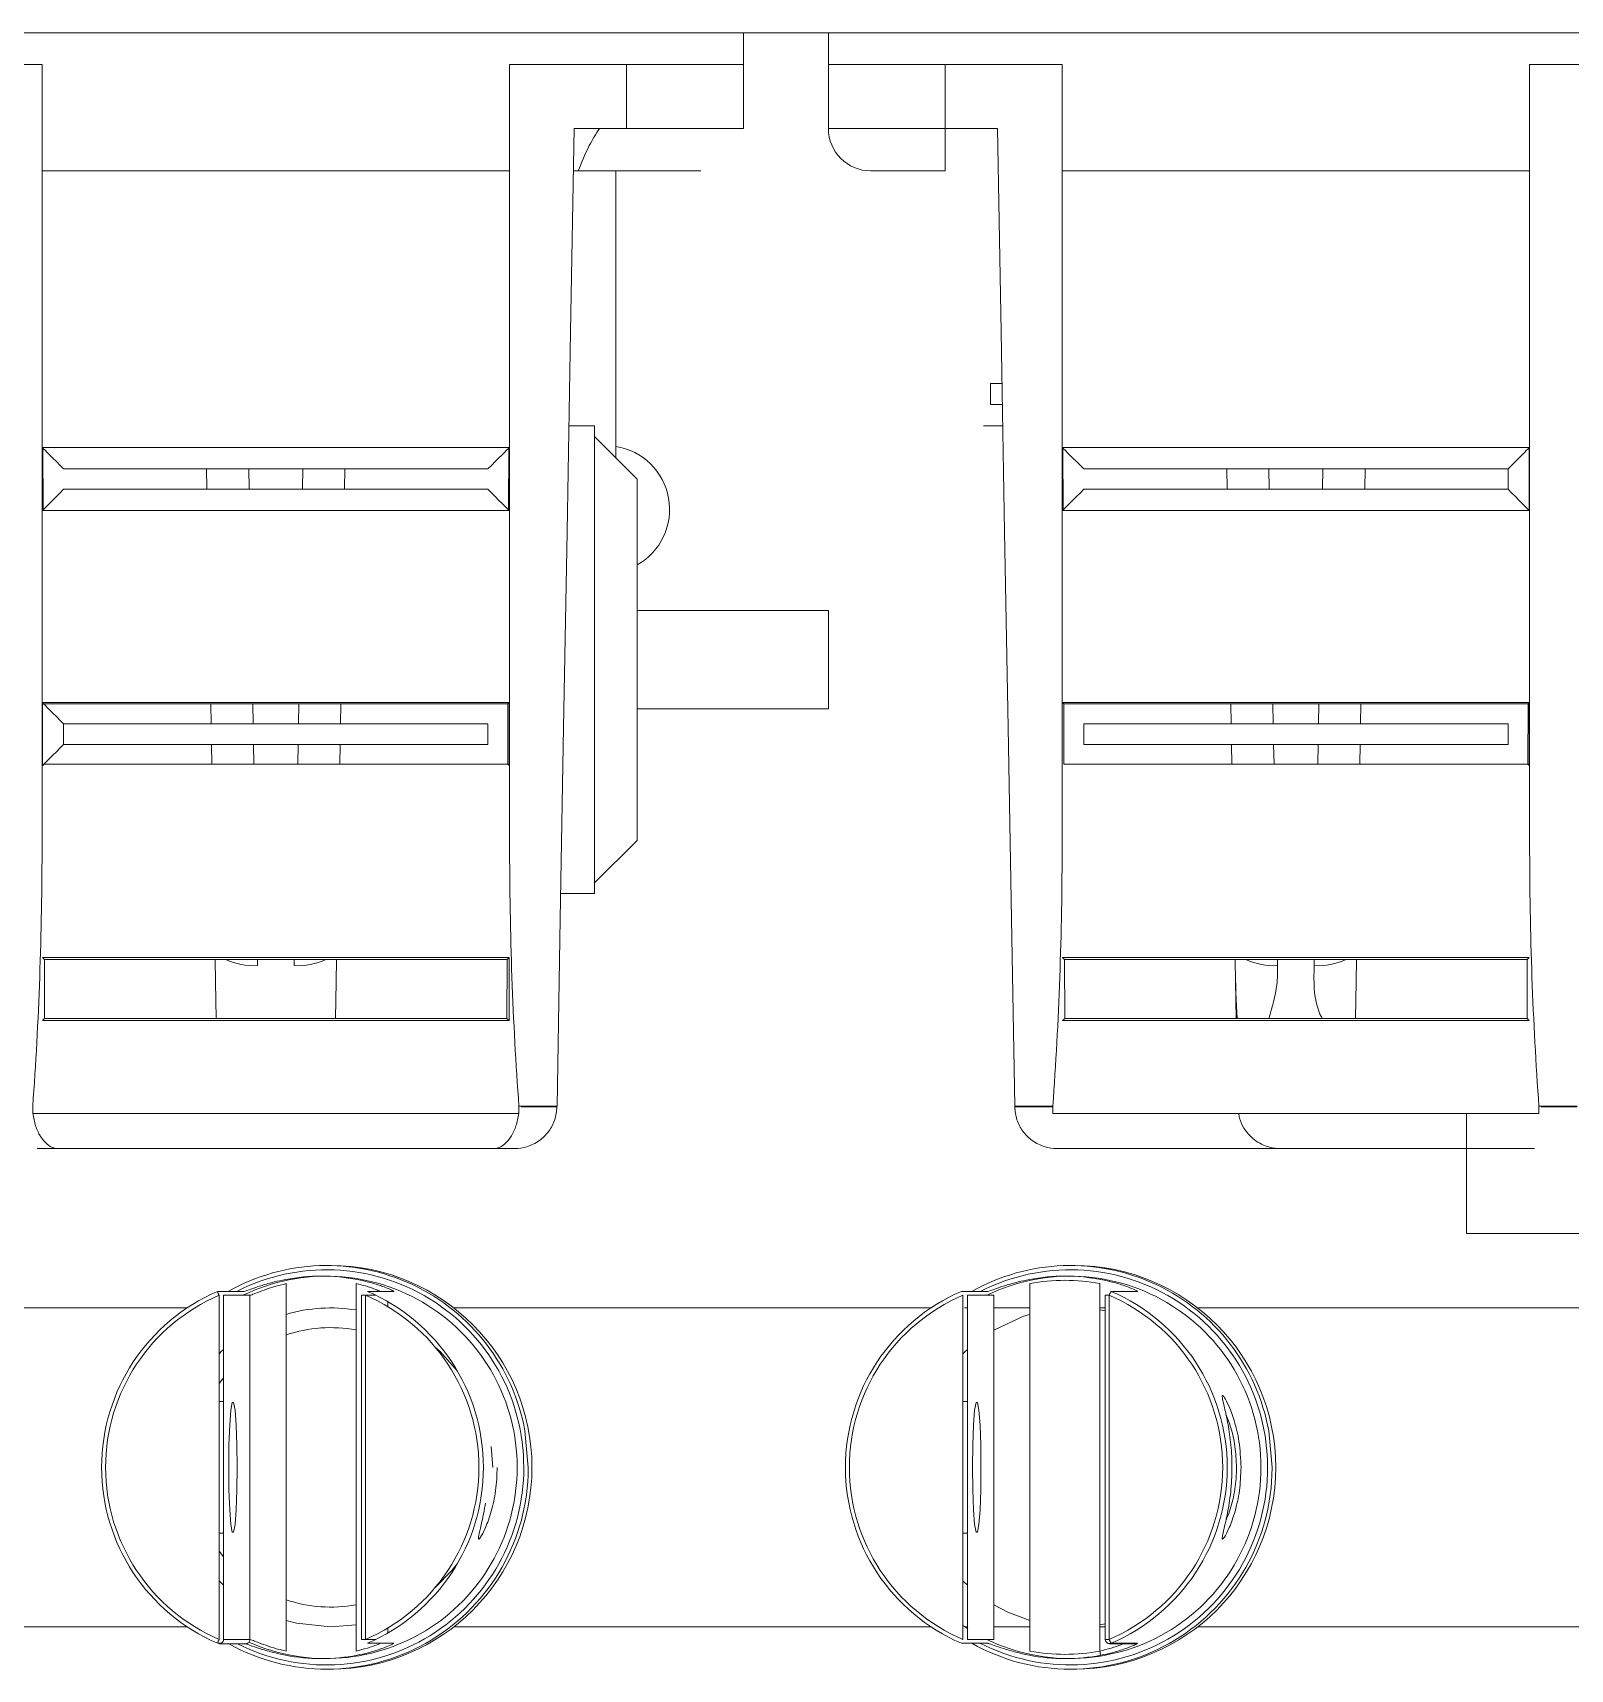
# Model space of a CAD drawing. Header units: millimetres. Extents: x 119 to 316, y 482 to 761.
# Drawn here: x 134.827 to 138.445, y 520.999 to 524.849 of the extents above; entities that cross this region are included whole.
import ezdxf

# ---------------------------------------------------------------- set-up
doc = ezdxf.new("R2010")
doc.units = ezdxf.units.MM

msp = doc.modelspace()

# ---------------------------------------------------------------- linework, layer by layer
at = {"color": 7, "linetype": 'Continuous', "lineweight": 15}
for p, q in [((129.0133, 524.8491), (147.7848, 524.8491)), ((136.4991, 524.7741), (136.4991, 524.8491)), ((136.6991, 524.7741), (136.6991, 524.8491)), ((134.8491, 524.7741), (134.2991, 524.7741)), ((134.8491, 524.7741), (134.8491, 524.5241)), ((136.4991, 524.7741), (135.9491, 524.7741)), ((135.9491, 524.7741), (135.9491, 524.5241)), ((136.2241, 524.7741), (136.2241, 524.6241)), ((136.4991, 524.7741), (136.4991, 524.6241)), ((137.2491, 524.7741), (136.6991, 524.7741)), ((136.6991, 524.7741), (136.6991, 524.6241)), ((136.9741, 524.7741), (136.9741, 524.6241)), ((137.2491, 524.7741), (137.2491, 524.5241)), ((138.8991, 524.7741), (138.3491, 524.7741)), ((138.3491, 524.7741), (138.3491, 524.5241)), ((136.1008, 524.6241), (136.2241, 524.6241)), ((136.2241, 524.6241), (136.4991, 524.6241)), ((136.6991, 524.6241), (136.9741, 524.6241)), ((136.9741, 524.6241), (137.0973, 524.6241)), ((136.9741, 524.6241), (136.9741, 524.5241)), ((134.8491, 522.9428), (134.8491, 524.5241)), ((135.9491, 524.5241), (134.8491, 524.5241)), ((135.9491, 524.5241), (135.9491, 522.9428)), ((136.2241, 524.5241), (136.0991, 524.5241)), ((136.1991, 523.8491), (136.1991, 524.5241)), ((136.3991, 524.5241), (136.2241, 524.5241)), ((136.7991, 524.5241), (136.9741, 524.5241)), ((138.3491, 524.5241), (137.2491, 524.5241)), ((137.2491, 522.9428), (137.2491, 524.5241)), ((138.3491, 524.5241), (138.3491, 522.9428)), ((137.0804, 523.9741), (137.0804, 524.0241)), ((137.0804, 524.0241), (137.1078, 524.0241)), ((137.1087, 523.9741), (137.0804, 523.9741)), ((136.0886, 523.9241), (136.1491, 523.9241)), ((136.1491, 522.8241), (136.1491, 523.9241)), ((137.0642, 523.9241), (137.1095, 523.9241)), ((134.8499, 523.8732), (135.9482, 523.8732)), ((134.8515, 523.7265), (134.851, 523.8721)), ((135.9471, 523.8721), (135.9466, 523.7265)), ((136.2491, 523.7991), (136.1491, 523.8991)), ((137.2499, 523.8732), (138.3482, 523.8732)), ((137.2499, 523.725), (137.2499, 523.8732)), ((137.2515, 523.7265), (137.251, 523.8721)), ((138.3482, 523.8732), (138.3482, 523.725)), ((135.8982, 523.8232), (134.8999, 523.8232)), ((135.2371, 523.775), (135.2363, 523.8232)), ((135.3364, 523.775), (135.3355, 523.8232)), ((135.4626, 523.8232), (135.4618, 523.775)), ((135.561, 523.775), (135.5618, 523.8232)), ((136.2491, 523.7991), (136.2491, 522.9491)), ((138.2982, 523.8232), (137.2999, 523.8232)), ((137.6371, 523.775), (137.6363, 523.8232)), ((137.961, 523.775), (137.9618, 523.8232)), ((138.2982, 523.775), (138.2982, 523.8232)), ((134.8999, 523.775), (135.8982, 523.775)), ((137.2999, 523.775), (138.2982, 523.775)), ((135.9482, 523.725), (134.8499, 523.725)), ((138.3482, 523.725), (137.2499, 523.725)), ((136.6991, 523.4896), (136.2491, 523.4896)), ((136.6991, 523.4896), (136.6991, 523.2586)), ((134.8499, 523.2732), (135.9482, 523.2732)), ((134.8499, 523.125), (134.8499, 523.2732)), ((134.8529, 523.2703), (135.9453, 523.2703)), ((135.2468, 523.2232), (135.2459, 523.2703)), ((135.346, 523.2232), (135.3452, 523.2703)), ((135.4529, 523.2703), (135.4521, 523.2232)), ((135.5514, 523.2232), (135.5522, 523.2703)), ((135.9453, 523.2703), (135.9448, 523.1283)), ((135.9453, 523.2703), (135.9482, 523.2732)), ((135.9482, 523.2732), (135.9482, 523.125)), ((136.6991, 523.2586), (136.2491, 523.2586)), ((137.2529, 523.2703), (137.2499, 523.2732)), ((137.2499, 523.2732), (138.3482, 523.2732)), ((137.2529, 523.2703), (138.3453, 523.2703)), ((137.2533, 523.1283), (137.2529, 523.2703)), ((137.6468, 523.2232), (137.6459, 523.2703)), ((137.9514, 523.2232), (137.9522, 523.2703)), ((138.3453, 523.2703), (138.3448, 523.1283)), ((138.3453, 523.2703), (138.3482, 523.2732)), ((138.3482, 523.2732), (138.3482, 523.125)), ((134.8999, 523.2232), (134.8999, 523.175)), ((135.8982, 523.2232), (134.8999, 523.2232)), ((135.8982, 523.175), (135.8982, 523.2232)), ((137.2999, 523.2232), (137.2999, 523.175)), ((138.2982, 523.2232), (137.2999, 523.2232)), ((138.2982, 523.175), (138.2982, 523.2232)), ((134.8999, 523.175), (135.8982, 523.175)), ((135.2484, 523.1283), (135.2476, 523.175)), ((135.3477, 523.1283), (135.3468, 523.175)), ((135.4513, 523.175), (135.4505, 523.1283)), ((135.5497, 523.1283), (135.5505, 523.175)), ((137.2999, 523.175), (138.2982, 523.175)), ((137.6484, 523.1283), (137.6476, 523.175)), ((137.9497, 523.1283), (137.9505, 523.175)), ((135.9448, 523.1283), (134.8533, 523.1283)), ((135.9448, 523.1283), (135.9482, 523.125)), ((138.3448, 523.1283), (137.2533, 523.1283)), ((138.3448, 523.1283), (138.3482, 523.125)), ((136.1491, 522.8491), (136.2491, 522.9491)), ((136.0694, 522.8241), (136.1491, 522.8241)), ((134.8547, 522.6685), (134.8499, 522.6732)), ((134.8499, 522.6732), (135.9482, 522.6732)), ((134.8547, 522.6685), (135.9434, 522.6685)), ((134.8551, 522.5301), (134.8547, 522.6685)), ((135.2574, 522.6166), (135.2565, 522.6685)), ((135.3559, 522.6545), (135.3557, 522.6685)), ((135.4424, 522.6685), (135.4422, 522.6545)), ((135.5408, 522.6166), (135.5417, 522.6685)), ((135.9434, 522.6685), (135.943, 522.5301)), ((135.9434, 522.6685), (135.9482, 522.6732)), ((135.9482, 522.6732), (135.9482, 522.525)), ((137.2547, 522.6685), (137.2499, 522.6732)), ((137.2499, 522.6732), (138.3482, 522.6732)), ((137.2547, 522.6685), (138.3434, 522.6685)), ((137.2551, 522.5301), (137.2547, 522.6685)), ((137.6574, 522.6166), (137.6564, 522.6685)), ((137.9408, 522.6166), (137.9417, 522.6685)), ((138.3434, 522.6685), (138.343, 522.5301)), ((138.3434, 522.6685), (138.3482, 522.6732)), ((135.2589, 522.5301), (135.2574, 522.6166)), ((135.5393, 522.5301), (135.5408, 522.6166)), ((137.6589, 522.5301), (137.6574, 522.6166)), ((137.9393, 522.5301), (137.9408, 522.6166)), ((134.8551, 522.5301), (134.8499, 522.525)), ((135.9482, 522.525), (134.8499, 522.525)), ((135.943, 522.5301), (134.8551, 522.5301)), ((135.943, 522.5301), (135.9482, 522.525)), ((137.2551, 522.5301), (137.2499, 522.525)), ((138.3482, 522.525), (137.2499, 522.525)), ((138.343, 522.5301), (137.2551, 522.5301)), ((138.343, 522.5301), (138.3482, 522.525)), ((134.8271, 522.3241), (134.8275, 522.3069)), ((134.8275, 522.3069), (135.9707, 522.3069)), ((135.9707, 522.3069), (135.971, 522.3241)), ((135.971, 522.3241), (136.0607, 522.3241)), ((136.0606, 522.3223), (135.976, 522.3223)), ((136.0607, 522.3241), (136.0606, 522.3223)), ((137.1375, 522.3241), (137.2271, 522.3241)), ((137.1375, 522.3223), (137.1375, 522.3241)), ((137.2271, 522.3241), (137.2275, 522.3069)), ((137.2275, 522.3069), (138.3707, 522.3069)), ((138.2006, 522.0241), (138.2006, 522.3069)), ((138.3707, 522.3069), (138.371, 522.3241)), ((138.371, 522.3241), (138.4607, 522.3241)), ((138.4606, 522.3223), (138.376, 522.3223)), ((134.8853, 522.2241), (134.8375, 522.2241)), ((135.9128, 522.2241), (134.8853, 522.2241)), ((135.9606, 522.2241), (135.9128, 522.2241)), ((137.2853, 522.2241), (137.2375, 522.2241)), ((138.3128, 522.2241), (137.2853, 522.2241)), ((138.3606, 522.2241), (138.3128, 522.2241)), ((138.2006, 522.0241), (151.4969, 522.0241)), ((135.5275, 521.9491), (135.5191, 521.9491)), ((137.2775, 521.9491), (137.2691, 521.9491)), ((135.4232, 521.9063), (135.4232, 521.0419)), ((135.5178, 521.9241), (135.5062, 521.9241)), ((135.5879, 521.0419), (135.5879, 521.9063)), ((137.1732, 521.9063), (137.1732, 521.0419)), ((137.2678, 521.9241), (137.2562, 521.9241)), ((137.3379, 521.0419), (137.3379, 521.9063)), ((135.2624, 521.8881), (135.3243, 521.8881)), ((135.2656, 521.0693), (135.2656, 521.8789)), ((135.3382, 521.8789), (135.2763, 521.8789)), ((135.2763, 521.8789), (135.2763, 521.0693)), ((135.3382, 521.0693), (135.3382, 521.8789)), ((135.6006, 521.8789), (135.6346, 521.8789)), ((135.6006, 521.0693), (135.6006, 521.8789)), ((135.6099, 521.8789), (135.6099, 521.0693)), ((135.6764, 521.8881), (135.6145, 521.8881)), ((137.0124, 521.8881), (137.0743, 521.8881)), ((137.0156, 521.0693), (137.0156, 521.8789)), ((137.0882, 521.8789), (137.0263, 521.8789)), ((137.0263, 521.8789), (137.0263, 521.0693)), ((137.0882, 521.0693), (137.0882, 521.8789)), ((137.3506, 521.8789), (137.3506, 521.0693)), ((137.3599, 521.8789), (137.3506, 521.8789)), ((137.3599, 521.8789), (137.3599, 521.0693)), ((137.4264, 521.8881), (137.3645, 521.8881)), ((135.1902, 521.8491), (134.0684, 521.8491)), ((135.6627, 521.852), (135.6627, 521.8639)), ((136.9402, 521.8491), (135.8184, 521.8491)), ((137.0263, 521.8491), (137.0196, 521.8491)), ((137.1732, 521.8491), (137.0882, 521.8491)), ((137.3506, 521.8491), (137.3379, 521.8491)), ((137.3506, 521.842), (137.3379, 521.8443)), ((138.6902, 521.8491), (137.5684, 521.8491)), ((135.2763, 521.6847), (135.2656, 521.6713)), ((135.2763, 521.6291), (135.2656, 521.6291)), ((137.0263, 521.6291), (137.0156, 521.6291)), ((135.9095, 521.4741), (135.9058, 521.5232)), ((135.2656, 521.3191), (135.2763, 521.3191)), ((137.0156, 521.3191), (137.0263, 521.3191)), ((135.2656, 521.2769), (135.2763, 521.2634)), ((135.2656, 521.2068), (135.2763, 521.1967)), ((137.0156, 521.2068), (137.0263, 521.1967)), ((134.0684, 521.0991), (135.1902, 521.0991)), ((135.5281, 521.0991), (135.5879, 521.1039)), ((135.8184, 521.0991), (136.9402, 521.0991)), ((137.0156, 521.1017), (137.0276, 521.0939)), ((137.0196, 521.0991), (137.0263, 521.0991)), ((137.0882, 521.0991), (137.1732, 521.0991)), ((137.3379, 521.1039), (137.3506, 521.1062)), ((137.3379, 521.0991), (137.3506, 521.0991)), ((137.5684, 521.0991), (138.6902, 521.0991)), ((135.2663, 521.0593), (135.3282, 521.0593)), ((135.2763, 521.0693), (135.3382, 521.0693)), ((135.6346, 521.0693), (135.6006, 521.0693)), ((135.6145, 521.0601), (135.6764, 521.0601)), ((135.6627, 521.0842), (135.6627, 521.0962)), ((137.0743, 521.0601), (137.0124, 521.0601)), ((137.0263, 521.0693), (137.0882, 521.0693)), ((137.3506, 521.0693), (137.3599, 521.0693)), ((137.3606, 521.0593), (137.4225, 521.0593)), ((137.3645, 521.0601), (137.4264, 521.0601)), ((135.5062, 521.0241), (135.5178, 521.0241)), ((137.2562, 521.0241), (137.2678, 521.0241)), ((135.5191, 520.9991), (135.5275, 520.9991)), ((137.2691, 520.9991), (137.2775, 520.9991))]:
    msp.add_line(p, q, dxfattribs=at)
at = {"color": 8, "linetype": 'Continuous', "lineweight": 15}
for p, q in [((137.7364, 523.775), (137.7355, 523.8232)), ((137.8626, 523.8232), (137.8618, 523.775)), ((137.746, 523.2232), (137.7452, 523.2703)), ((137.8529, 523.2703), (137.8521, 523.2232)), ((137.7477, 523.1283), (137.7468, 523.175)), ((137.8513, 523.175), (137.8505, 523.1283)), ((137.7559, 522.6545), (137.7557, 522.6685)), ((137.8424, 522.6685), (137.8422, 522.6545)), ((137.2258, 522.3223), (137.1375, 522.3223)), ((135.6625, 521.864), (135.6625, 521.8521)), ((135.2702, 521.0601), (135.2624, 521.0601)), ((135.6625, 521.0961), (135.6625, 521.0841))]:
    msp.add_line(p, q, dxfattribs=at)
at = {"color": 7, "linetype": 'Continuous', "lineweight": 15, "flags": 128}
for points in [[(136.1008, 524.6241), (136.0924, 524.1452), (136.0842, 523.6753), (136.0762, 523.2147), (136.0683, 522.7642), (136.0607, 522.3241)], [(137.1375, 522.3241), (137.1298, 522.7642), (137.1219, 523.2147), (137.1139, 523.6753), (137.1057, 524.1452), (137.0973, 524.6241)], [(134.8499, 523.8732), (134.8506, 523.8726), (134.8527, 523.8704), (134.8564, 523.8668), (134.8613, 523.8618), (134.8675, 523.8556), (134.8747, 523.8485), (134.8827, 523.8405), (134.8912, 523.832), (134.8999, 523.8232)], [(135.8982, 523.8232), (135.907, 523.832), (135.9155, 523.8405), (135.9234, 523.8485), (135.9306, 523.8556), (135.9368, 523.8618), (135.9418, 523.8668), (135.9454, 523.8704), (135.9475, 523.8726), (135.9482, 523.8732)], [(137.2499, 523.8732), (137.2506, 523.8726), (137.2527, 523.8704), (137.2564, 523.8668), (137.2613, 523.8618), (137.2675, 523.8556), (137.2747, 523.8485), (137.2827, 523.8405), (137.2912, 523.832), (137.2999, 523.8232)], [(138.2982, 523.8232), (138.307, 523.832), (138.3155, 523.8405), (138.3234, 523.8485), (138.3306, 523.8556), (138.3368, 523.8618), (138.3418, 523.8668), (138.3454, 523.8704), (138.3475, 523.8726), (138.3482, 523.8732)], [(134.8499, 523.725), (134.8506, 523.7256), (134.8527, 523.7278), (134.8564, 523.7314), (134.8613, 523.7364), (134.8675, 523.7425), (134.8747, 523.7497), (134.8827, 523.7577), (134.8912, 523.7662), (134.8999, 523.775)], [(135.8982, 523.775), (135.907, 523.7662), (135.9155, 523.7577), (135.9234, 523.7497), (135.9306, 523.7425), (135.9368, 523.7364), (135.9418, 523.7314), (135.9454, 523.7278), (135.9475, 523.7256), (135.9482, 523.725)], [(137.2499, 523.725), (137.2506, 523.7256), (137.2527, 523.7278), (137.2564, 523.7314), (137.2613, 523.7364), (137.2675, 523.7425), (137.2747, 523.7497), (137.2827, 523.7577), (137.2912, 523.7662), (137.2999, 523.775)], [(138.2982, 523.775), (138.307, 523.7662), (138.3155, 523.7577), (138.3234, 523.7497), (138.3306, 523.7425), (138.3368, 523.7364), (138.3418, 523.7314), (138.3454, 523.7278), (138.3475, 523.7256), (138.3482, 523.725)], [(134.8499, 523.2732), (134.8506, 523.2726), (134.8527, 523.2704), (134.8564, 523.2668), (134.8613, 523.2618), (134.8675, 523.2556), (134.8747, 523.2485), (134.8827, 523.2405), (134.8912, 523.232), (134.8999, 523.2232)], [(134.8499, 523.125), (134.8506, 523.1256), (134.8527, 523.1278), (134.8564, 523.1314), (134.8613, 523.1364), (134.8675, 523.1425), (134.8747, 523.1497), (134.8827, 523.1577), (134.8912, 523.1662), (134.8999, 523.175)], [(137.1732, 521.834), (137.1586, 521.8295), (137.0882, 521.7972)], [(135.8267, 521.7001), (135.7855, 521.7463), (135.7749, 521.756)], [(135.2763, 521.7514), (135.2708, 521.7463), (135.2656, 521.7414)], [(137.0263, 521.7514), (137.0208, 521.7463), (137.0156, 521.7414)], [(135.2882, 521.4741), (135.2888, 521.5271), (135.2905, 521.5737), (135.2932, 521.6083), (135.2965, 521.6267), (135.2999, 521.6267), (135.3032, 521.6083), (135.3059, 521.5737), (135.3076, 521.5271), (135.3082, 521.4741), (135.3076, 521.4211), (135.3059, 521.3745), (135.3032, 521.3398), (135.2999, 521.3214), (135.2965, 521.3214), (135.2932, 521.3398), (135.2905, 521.3745), (135.2888, 521.4211), (135.2882, 521.4741)], [(137.0382, 521.4741), (137.0388, 521.5271), (137.0405, 521.5737), (137.0432, 521.6083), (137.0465, 521.6267), (137.0499, 521.6267), (137.0532, 521.6083), (137.0559, 521.5737), (137.0576, 521.5271), (137.0582, 521.4741), (137.0576, 521.4211), (137.0559, 521.3745), (137.0532, 521.3398), (137.0499, 521.3214), (137.0465, 521.3214), (137.0432, 521.3398), (137.0405, 521.3745), (137.0388, 521.4211), (137.0382, 521.4741)], [(135.7749, 521.1922), (135.8133, 521.2313), (135.8267, 521.2481)], [(137.0882, 521.151), (137.121, 521.1337), (137.1732, 521.1141)], [(135.4232, 521.1141), (135.4477, 521.1079), (135.5281, 521.0991)]]:
    msp.add_lwpolyline(points, dxfattribs=at)
at = {"color": 8, "linetype": 'Continuous', "lineweight": 15, "flags": 128}
for points in [[(135.9853, 521.5599), (135.9931, 521.4741), (135.9927, 521.4555)], [(137.7353, 521.5599), (137.7431, 521.4741), (137.7427, 521.4555)], [(137.4225, 521.0593), (137.4241, 521.0594), (137.4264, 521.0601)]]:
    msp.add_lwpolyline(points, dxfattribs=at)
at = {"color": 7, "linetype": 'Continuous', "lineweight": 15}
for centre, radius, start, end in [((136.7991, 524.6241), 0.1, 180, 270), ((136.1756, 523.7278), 0.15, 299.3052, 81.0177), ((135.348, 522.8181), 0.1638, 246.0036, 272.7901), ((135.4502, 522.8181), 0.1638, 267.2088, 293.9975), ((137.8502, 522.8182), 0.1639, 267.2139, 293.9919), ((135.519, 521.475), 0.4739, 10.3142, 119.3623), ((135.5267, 521.4741), 0.475, 270.0962, 89.9038), ((137.269, 521.475), 0.4739, 10.3144, 119.362), ((137.2767, 521.4741), 0.475, 270.0963, 89.9037), ((135.5184, 521.4749), 0.464, 359.8936, 117.0927), ((135.5177, 521.4748), 0.4491, 359.9067, 115.8927), ((135.5062, 521.4759), 0.4481, 79.1707, 100.8293), ((137.2684, 521.4749), 0.464, 359.8935, 117.0928), ((137.2677, 521.4748), 0.4491, 359.9072, 115.8925), ((137.2562, 521.4759), 0.4481, 79.1708, 100.8292), ((137.2555, 521.4759), 0.4382, 79.1706, 100.8294), ((135.4396, 521.4741), 0.4503, 113.1769, 246.8231), ((135.4389, 521.4741), 0.4403, 113.177, 246.823), ((135.3002, 521.8963), 0.0387, 192.2955, 206.8), ((135.4366, 521.4741), 0.4403, 293.177, 66.823), ((135.4372, 521.4741), 0.4503, 293.1769, 66.8231), ((137.1896, 521.4741), 0.4503, 113.1765, 246.8235), ((137.1889, 521.4741), 0.4403, 113.1766, 246.8234), ((137.4037, 521.8629), 0.0466, 147.3224, 159.9615), ((137.1866, 521.4741), 0.4403, 293.1767, 66.8233), ((137.1872, 521.4741), 0.4503, 293.177, 66.823), ((135.5281, 521.4756), 0.3735, 80.7952, 106.3147), ((135.5281, 521.4754), 0.3274, 79.487, 108.6883), ((135.5191, 521.4732), 0.474, 240.8292, 357.8663), ((135.5184, 521.4733), 0.4641, 243.1405, 0.0907), ((135.5177, 521.4734), 0.4491, 246.1004, 0.0923), ((137.2691, 521.4732), 0.474, 240.6315, 357.8665), ((137.2684, 521.4733), 0.4641, 242.9225, 0.0912), ((137.2677, 521.4734), 0.4491, 244.1075, 0.0928), ((135.5281, 521.4728), 0.3274, 251.3117, 280.513), ((135.3002, 521.0519), 0.0387, 153.1998, 167.7046), ((135.2663, 521.0693), 0.00998, 246.9306, 0.0997), ((135.3282, 521.0693), 0.00999, 270.0581, 0.069), ((137.3606, 521.0693), 0.00998, 179.901, 293.0687), ((137.4037, 521.0853), 0.0466, 200.0387, 212.6775), ((135.5062, 521.4722), 0.4481, 259.1706, 280.8294), ((137.2562, 521.4722), 0.4481, 259.1708, 280.8292), ((137.2555, 521.4723), 0.4382, 259.1706, 280.8294), ((137.3793, 521.0473), 0.0418, 187.4075, 201.3517)]:
    msp.add_arc(centre, radius, start, end, dxfattribs=at)
at = {"color": 8, "linetype": 'Continuous', "lineweight": 15}
msp.add_arc((137.748, 522.8182), 0.1639, 246.0081, 272.7861, dxfattribs=at)
at = {"color": 7, "linetype": 'Continuous', "lineweight": 15}
for centre, start_param, end_param in [((134.5741, 522.9428), 4.31034, 4.712389), ((136.2241, 522.9428), 1.570796, 1.972845), ((136.9741, 522.9428), 4.31034, 4.712389), ((138.6241, 522.9428), 1.570796, 1.972845)]:
    msp.add_ellipse(centre, major_axis=(0, 1.5813), ratio=0.173913, start_param=start_param, end_param=end_param, dxfattribs=at)
for points, knots in [([(136.1105, 524.5241), (136.1186, 524.5442), (136.1325, 524.579), (136.1522, 524.6107), (136.1606, 524.6241)], [0, 0, 0, 0, 0.579415, 1, 1, 1, 1]), ([(137.8422, 522.6545), (137.8411, 522.6124), (137.84, 522.569), (137.8604, 522.5313), (137.8611, 522.5301)], [0, 0, 0, 0, 0.969176, 1, 1, 1, 1]), ([(137.6574, 522.6166), (137.6577, 522.6008), (137.6584, 522.5719), (137.6602, 522.5431), (137.6611, 522.5301)], [0, 0, 0, 0, 0.54963, 1, 1, 1, 1]), ([(134.8275, 522.3069), (134.8293, 522.2968), (134.8329, 522.2765), (134.845, 522.2517), (134.8606, 522.2326), (134.8747, 522.2251), (134.8832, 522.2241), (134.8853, 522.2241), (134.8853, 522.2241)], [0, 0, 0, 0, 0.209253, 0.417617, 0.64812, 0.911693, 0.996758, 1, 1, 1, 1]), ([(135.9707, 522.3069), (135.9689, 522.2968), (135.9652, 522.2765), (135.9532, 522.2517), (135.9375, 522.2326), (135.9234, 522.2251), (135.9149, 522.2241), (135.9129, 522.2241), (135.9128, 522.2241)], [0, 0, 0, 0, 0.2092489, 0.4176183, 0.648121, 0.9116936, 0.9967584, 1, 1, 1, 1]), ([(136.0606, 522.3223), (136.0595, 522.3119), (136.0572, 522.2911), (136.042, 522.2634), (136.0193, 522.2409), (135.9912, 522.2272), (135.9705, 522.2241), (135.9608, 522.2241), (135.9606, 522.2241)], [0, 0, 0, 0, 0.191972, 0.383566, 0.58492, 0.806296, 0.996728, 1, 1, 1, 1]), ([(137.1375, 522.3223), (137.1386, 522.3119), (137.1409, 522.2911), (137.1561, 522.2634), (137.1788, 522.2409), (137.2069, 522.2272), (137.2277, 522.2241), (137.2373, 522.2241), (137.2375, 522.2241)], [0, 0, 0, 0, 0.191974, 0.383567, 0.584921, 0.806281, 0.996728, 1, 1, 1, 1]), ([(137.7625, 522.2241), (137.7624, 522.2241), (137.7521, 522.2241), (137.7298, 522.2275), (137.6995, 522.2435), (137.6779, 522.2686), (137.6669, 522.2903), (137.6653, 522.3031), (137.6649, 522.3069)], [0, 0, 0, 0, 0.002601, 0.258963, 0.556612, 0.774532, 0.932593, 1, 1, 1, 1]), ([(135.3243, 521.8881), (135.3258, 521.8884), (135.3288, 521.8892), (135.3442, 521.8948), (135.3664, 521.9023), (135.3935, 521.9102), (135.413, 521.9142), (135.422, 521.9161)], [0, 0, 0, 0, 0.194112, 0.387872, 0.59153, 0.812497, 1, 1, 1, 1]), ([(135.4232, 521.9063), (135.4139, 521.9041), (135.3954, 521.8996), (135.3703, 521.8911), (135.3507, 521.8835), (135.3405, 521.8794), (135.3388, 521.879), (135.3382, 521.8789)], [0, 0, 0, 0, 0.220798, 0.441312, 0.668029, 0.88825, 1, 1, 1, 1]), ([(135.6449, 521.8881), (135.6413, 521.8896), (135.6321, 521.8937), (135.6119, 521.9006), (135.5953, 521.9045), (135.5879, 521.9063)], [0, 0, 0, 0, 0.254369, 0.666983, 1, 1, 1, 1]), ([(135.5904, 521.9161), (135.601, 521.9138), (135.6223, 521.9092), (135.6494, 521.9004), (135.6687, 521.8926), (135.6767, 521.8885), (135.6765, 521.8882), (135.6764, 521.8881)], [0, 0, 0, 0, 0.225773, 0.451383, 0.679643, 0.897416, 1, 1, 1, 1]), ([(137.0743, 521.8881), (137.0758, 521.8884), (137.0788, 521.8892), (137.0942, 521.8948), (137.1164, 521.9023), (137.1435, 521.9102), (137.163, 521.9142), (137.172, 521.9161)], [0, 0, 0, 0, 0.194104, 0.387862, 0.591518, 0.8125, 1, 1, 1, 1]), ([(137.3404, 521.9161), (137.351, 521.9138), (137.3723, 521.9092), (137.3994, 521.9004), (137.4187, 521.8926), (137.4267, 521.8885), (137.4265, 521.8882), (137.4264, 521.8881)], [0, 0, 0, 0, 0.225755, 0.451376, 0.679638, 0.897415, 1, 1, 1, 1]), ([(137.6701, 521.4741), (137.6693, 521.4555), (137.6677, 521.4184), (137.6562, 521.3687), (137.6421, 521.3298), (137.6299, 521.3068), (137.6248, 521.3032), (137.627, 521.3169), (137.6341, 521.3456), (137.6428, 521.3887), (137.6489, 521.4429), (137.6491, 521.5001), (137.6437, 521.5534), (137.6351, 521.5985), (137.627, 521.6309), (137.6247, 521.6453), (137.6301, 521.6408), (137.6411, 521.6202), (137.6545, 521.585), (137.6671, 521.5349), (137.6691, 521.4948), (137.6701, 521.4741)], [0, 0, 0, 0, 0.052597, 0.10513, 0.159278, 0.214312, 0.265782, 0.313781, 0.363092, 0.416456, 0.471639, 0.524798, 0.576277, 0.629042, 0.684065, 0.737971, 0.78744, 0.835425, 0.886496, 0.941209, 1, 1, 1, 1]), ([(137.6595, 521.4741), (137.6587, 521.4907), (137.6572, 521.524), (137.6467, 521.5685), (137.6385, 521.5892), (137.6345, 521.5993)], [0, 0, 0, 0, 0.337761, 0.674961, 1, 1, 1, 1]), ([(135.9201, 521.4741), (135.9193, 521.4555), (135.9177, 521.4184), (135.9062, 521.3687), (135.8921, 521.3298), (135.8799, 521.3068), (135.8748, 521.3032), (135.877, 521.317), (135.8842, 521.3452), (135.8895, 521.3746), (135.8923, 521.3899)], [0, 0, 0, 0, 0.126295, 0.252439, 0.38246, 0.514609, 0.638201, 0.753455, 0.87186, 1, 1, 1, 1]), ([(137.6347, 521.3501), (137.6376, 521.3567), (137.6449, 521.3737), (137.6555, 521.415), (137.6593, 521.4523), (137.6594, 521.472), (137.6595, 521.4741)], [0, 0, 0, 0, 0.231269, 0.598121, 0.957561, 1, 1, 1, 1]), ([(135.422, 521.0321), (135.4112, 521.0344), (135.3896, 521.039), (135.3606, 521.0477), (135.3373, 521.0559), (135.3301, 521.0584), (135.3265, 521.0596)], [0, 0, 0, 0, 0.251571, 0.502939, 0.757281, 1, 1, 1, 1]), ([(135.3382, 521.0693), (135.3395, 521.0689), (135.3422, 521.0682), (135.3557, 521.0626), (135.3752, 521.0553), (135.3988, 521.0476), (135.4157, 521.0437), (135.4232, 521.0419)], [0, 0, 0, 0, 0.196072, 0.391752, 0.597776, 0.820355, 1, 1, 1, 1]), ([(135.5879, 521.0419), (135.5969, 521.0441), (135.6151, 521.0485), (135.6349, 521.0556), (135.6424, 521.059), (135.6448, 521.0601)], [0, 0, 0, 0, 0.40751, 0.81455, 1, 1, 1, 1]), ([(135.6764, 521.0601), (135.6761, 521.0597), (135.6756, 521.0589), (135.6635, 521.0533), (135.6439, 521.0459), (135.6185, 521.038), (135.5992, 521.0339), (135.5904, 521.0321)], [0, 0, 0, 0, 0.194128, 0.387857, 0.591511, 0.81251, 1, 1, 1, 1]), ([(137.172, 521.0321), (137.1612, 521.0344), (137.1396, 521.039), (137.1104, 521.0478), (137.0879, 521.0556), (137.0767, 521.0597), (137.0749, 521.06), (137.0743, 521.0601)], [0, 0, 0, 0, 0.225769, 0.451373, 0.679629, 0.897446, 1, 1, 1, 1]), ([(137.3379, 521.0419), (137.3469, 521.0441), (137.365, 521.0485), (137.3842, 521.0553), (137.3912, 521.0585), (137.393, 521.0593)], [0, 0, 0, 0, 0.42669, 0.852828, 1, 1, 1, 1]), ([(137.4264, 521.0601), (137.4261, 521.0597), (137.4256, 521.0589), (137.4135, 521.0533), (137.3939, 521.0459), (137.3685, 521.038), (137.3492, 521.0339), (137.3404, 521.0321)], [0, 0, 0, 0, 0.194131, 0.387862, 0.591524, 0.812508, 1, 1, 1, 1])]:
    msp.add_open_spline(points, degree=3, knots=knots, dxfattribs=at)
at = {"color": 8, "linetype": 'Continuous', "lineweight": 15}
msp.add_open_spline([(137.7352, 522.5301), (137.7433, 522.5564), (137.7559, 522.5972), (137.7559, 522.6394), (137.7559, 522.6545)], degree=3, knots=[0, 0, 0, 0, 0.643596, 1, 1, 1, 1], dxfattribs=at)

doc.saveas('drawing.dxf')
